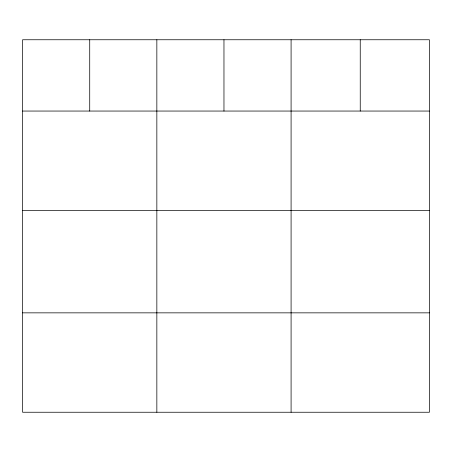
<?xml version="1.0" encoding="UTF-8"?>
<svg xmlns="http://www.w3.org/2000/svg" width="452" height="452" viewBox="0 0 452 452"><rect width="100%" height="100%" fill="white"/><g stroke="black" fill="none" stroke-linecap="round" stroke-linejoin="round"><path stroke-width="0.68" d="M429.4 111.051L429.4 412.247L22.6 412.247L22.6 39.753L429.4 39.753L429.4 111.051L22.6 111.051M22.6 210.446L429.4 210.446M22.6 312.852L429.4 312.852M360.244 39.753L360.244 111.051M291.088 39.753L291.088 412.247M223.966 39.753L223.966 111.051M156.844 39.753L156.844 412.247M89.722 39.753L89.722 111.051"/></g></svg>
